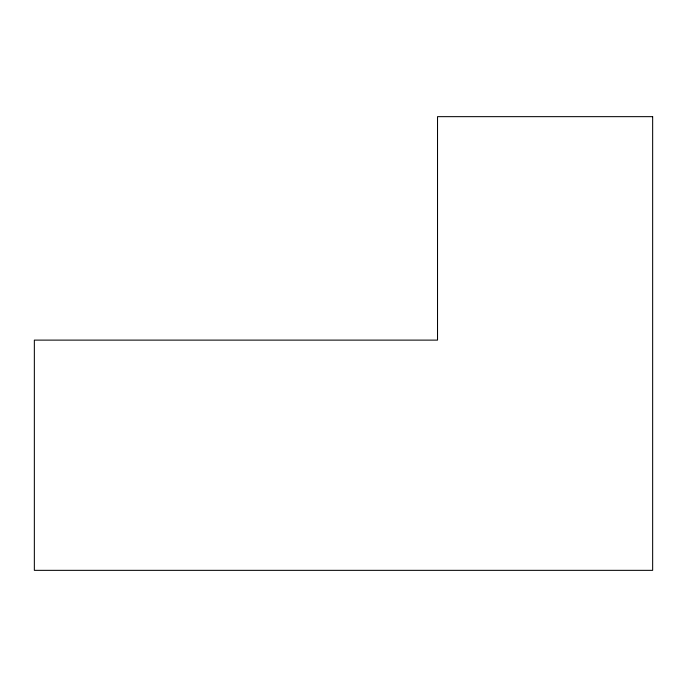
<?xml version="1.0" encoding="UTF-8"?>
<svg xmlns="http://www.w3.org/2000/svg" width="687" height="687" viewBox="0 0 687 687"><rect width="100%" height="100%" fill="white"/><g stroke="black" fill="none" stroke-linecap="round" stroke-linejoin="round"><path stroke-width="1.03" d="M652.65 116.653L437.525 116.653L437.525 340.117L34.35 340.117L34.35 570.347L652.65 570.347L652.65 116.653"/></g></svg>
